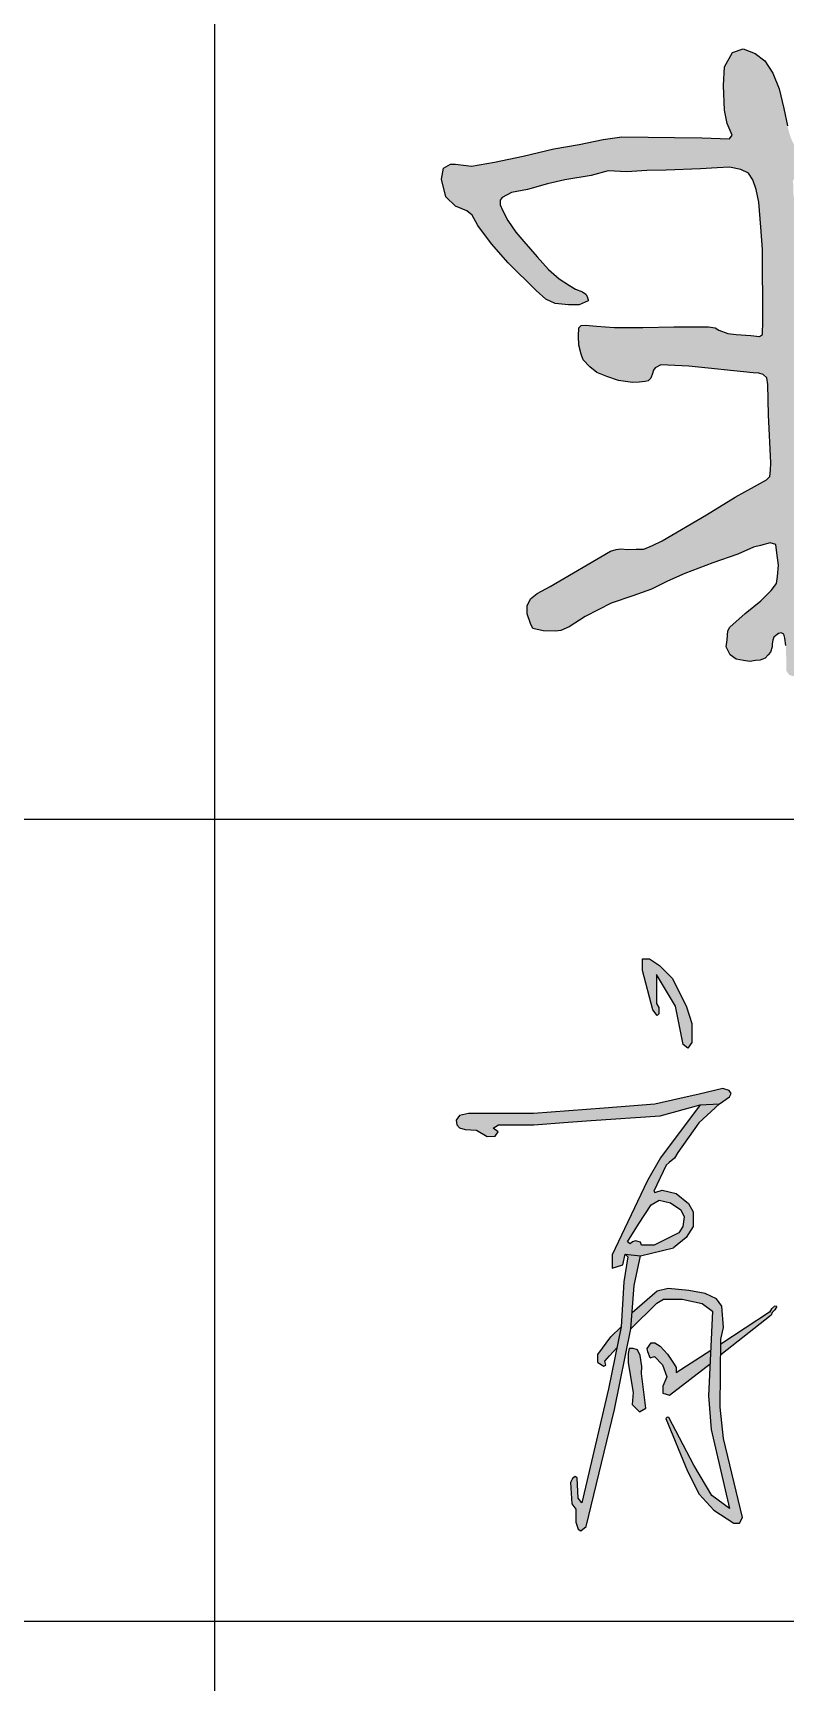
# Model space of a CAD drawing. Extents: x 1162612 to 1711260, y -157368 to 197905.
# Drawn here: x 1689914 to 1690946, y -305 to 1956 of the extents above; entities that cross this region are included whole.
import ezdxf

# ---------------------------------------------------------------- set-up
doc = ezdxf.new("R2010")
doc.units = 0
doc.header["$LTSCALE"] = 1000
doc.header["$MEASUREMENT"] = 0
doc.layers.get('0').update_dxf_attribs({"linetype": 'CONTINUOUS'})
doc.layers.add('PUB_TITLE', color=4, linetype='CONTINUOUS')

msp = doc.modelspace()

# ---------------------------------------------------------------- hatches: boundary and pattern name
h = msp.add_hatch(color=7)
h.paths.add_polyline_path([(1690969.2, 1664.1), (1690968, 1670.6), (1690969, 1674.4), (1690972.2, 1677.2), (1690979.2, 1678.8), (1690994.1, 1674.8), (1691005.7, 1668.5), (1691030.9, 1657.1), (1691057.8, 1648.5), (1691088.6, 1639.4), (1691122.4, 1636.5), (1691159, 1632.5), (1691211, 1629.6), (1691257.9, 1630.2), (1691300.7, 1630.8), (1691357.9, 1638), (1691387.3, 1640.7), (1691400.4, 1646.1), (1691409.5, 1654.7), (1691411.7, 1664.2), (1691409, 1676.8), (1691395.9, 1692.2), (1691372.5, 1708), (1691341, 1723.4), (1691302.4, 1736.9), (1691263.8, 1749.7), (1691225.2, 1759.3), (1691169.8, 1771.5), (1691090.6, 1785.8), (1690989.8, 1803.1), (1690974.3, 1803.8), (1690963.8, 1802.2), (1690957.7, 1804.1), (1690954.6, 1810.8), (1690951.4, 1820.3), (1690949.2, 1829.3), (1690944.2, 1852.8), (1690937.9, 1879.9), (1690929.3, 1901.1), (1690918, 1918.3), (1690904.8, 1928.2), (1690888.6, 1934.6), (1690873.6, 1929.6), (1690862.8, 1910.2), (1690861.4, 1884.4), (1690862.9, 1850.7), (1690866.4, 1832.2), (1690873.2, 1816.4), (1690869.5, 1811.3), (1690831.9, 1812.4), (1690794.3, 1812.9), (1690721.9, 1813.8), (1690696.5, 1810.2), (1690663.5, 1803.6), (1690628.4, 1797.5), (1690586.7, 1787.4), (1690547, 1779.3), (1690515.5, 1773.7), (1690493.6, 1776.7), (1690487, 1776.7), (1690477.4, 1771.1), (1690474.3, 1755.9), (1690480.5, 1731.8), (1690493.7, 1719.1), (1690509, 1712.5), (1690516.6, 1706.4), (1690524.2, 1692.2), (1690543, 1667.3), (1690565.9, 1641.4), (1690604.2, 1603.4), (1690617.5, 1591.3), (1690630.4, 1585.3), (1690648.9, 1583.7), (1690663.4, 1583.7), (1690675.8, 1588.9), (1690675.6, 1590.6), (1690675.4, 1591.7), (1690674.5, 1594.8), (1690672.5, 1598.4), (1690667.9, 1601.4), (1690658.4, 1604.9), (1690650.1, 1609.9), (1690635.9, 1619.3), (1690621.1, 1632), (1690605.9, 1649.3), (1690587.6, 1670.6), (1690576.4, 1683.3), (1690565.3, 1699.2), (1690558.2, 1713.3), (1690555.1, 1720.9), (1690555.1, 1727.1), (1690557.6, 1730.9), (1690570.7, 1737.7), (1690592.5, 1741.7), (1690619.9, 1749.7), (1690643.9, 1754.9), (1690679.9, 1761.1), (1690703.4, 1767.4), (1690728.7, 1766.2), (1690756.1, 1768), (1690783, 1768.5), (1690829.8, 1770.2), (1690852.7, 1771.4), (1690869.8, 1772.5), (1690885.3, 1769.1), (1690895.6, 1764), (1690901.9, 1754.8), (1690906.4, 1741.7), (1690909.9, 1724.6), (1690912.7, 1690.3), (1690915, 1659.5), (1690915.3, 1561.3), (1690915, 1543.1), (1690910.8, 1540), (1690899.1, 1541.6), (1690879, 1542.8), (1690867.6, 1544.4), (1690855.2, 1548.9), (1690850.1, 1552), (1690841.1, 1553.2), (1690793.1, 1553.2), (1690750.8, 1552.6), (1690712, 1552.3), (1690687.2, 1554.2), (1690671.9, 1555.8), (1690665.9, 1555.1), (1690662.7, 1551.9), (1690662.4, 1540.8), (1690662.7, 1528.1), (1690665.9, 1516), (1690668.7, 1508.1), (1690678, 1498.6), (1690687.8, 1490.6), (1690701.5, 1485.5), (1690717.4, 1479.8), (1690736.5, 1477), (1690745.8, 1477.7), (1690753.8, 1478.4), (1690758.2, 1479.5), (1690761.6, 1483.2), (1690763.9, 1489.6), (1690765.4, 1494), (1690767.6, 1497.2), (1690775.6, 1501.4), (1690813.8, 1499.3), (1690902, 1490.3), (1690909.9, 1489.7), (1690915.9, 1488.1), (1690921.1, 1483.5), (1690922.5, 1474.3), (1690923.1, 1432.7), (1690926.2, 1366.7), (1690925.9, 1356.8), (1690925.1, 1348.3), (1690920.5, 1343.5), (1690904.2, 1334.4), (1690877.5, 1320), (1690838.2, 1295.6), (1690777.4, 1259.8), (1690763.8, 1253.6), (1690752.3, 1248.6), (1690741.7, 1248.3), (1690730, 1247.9), (1690720.4, 1248.8), (1690714.1, 1248.1), (1690706.5, 1245.9), (1690623.4, 1197.2), (1690605.8, 1187.6), (1690596.5, 1180.5), (1690592, 1170.6), (1690592, 1159.6), (1690596.5, 1146.3), (1690599.9, 1139.8), (1690614, 1136.4), (1690631, 1135.8), (1690638.1, 1137), (1690649.7, 1141.9), (1690671.5, 1156.2), (1690707.1, 1174.6), (1690736.9, 1184.5), (1690762.7, 1193.6), (1690784.8, 1204.8), (1690808.4, 1215.2), (1690846.9, 1229.6), (1690881.2, 1241.4), (1690902.5, 1251.3), (1690912.4, 1253.6), (1690925.5, 1257.2), (1690933.2, 1254.9), (1690934.6, 1243.6), (1690936.8, 1226.5), (1690935.5, 1211.1), (1690934.1, 1201.2), (1690926.9, 1191.7), (1690912.9, 1177.7), (1690891.2, 1160.1), (1690870.2, 1141.6), (1690867.5, 1136.5), (1690866.5, 1124.2), (1690865, 1114.4), (1690870.7, 1103.4), (1690879, 1097.8), (1690889.1, 1095.8), (1690897.7, 1094.6), (1690905.2, 1095.6), (1690911.7, 1096.3), (1690918.5, 1098.8), (1690922.6, 1103.6), (1690925.8, 1107.1), (1690928.3, 1114.4), (1690928.3, 1118.7), (1690929.1, 1123.5), (1690930.6, 1127.7), (1690934.9, 1131.5), (1690936.9, 1132.8), (1690940.4, 1133.8), (1690944.4, 1131.8), (1690945.7, 1126.5), (1690947.2, 1116.4), (1690947.4, 1104.8), (1690947.7, 1088.7), (1690947.7, 1081.6), (1690951.7, 1075.9), (1690961.7, 1073), (1690972.8, 1071.6), (1690984.9, 1068), (1690994.6, 1066.9), (1691001.9, 1070.3), (1691001.9, 1087.7), (1690998.3, 1112.2), (1690995.8, 1165.8), (1690995.4, 1175.8), (1691001.1, 1185), (1691009.9, 1194.3), (1691022, 1204.7), (1691032.4, 1224.1), (1691037.7, 1235.3), (1691038.5, 1249), (1691035.3, 1259.8), (1691028.4, 1270.3), (1691018.6, 1279.3), (1691009.3, 1285.3), (1690999.8, 1287.2), (1690988.7, 1290.7), (1690985.5, 1295.2), (1690984.2, 1306.3), (1690983.3, 1316.2), (1690982.8, 1322.8), (1691009.2, 1338.8), (1691032.3, 1359.4), (1691054.4, 1385), (1691070.5, 1400.3), (1691078.5, 1411.9), (1691082.1, 1422.8), (1691081.3, 1440.2), (1691074.1, 1454.2), (1691064, 1467.5), (1691054.4, 1478.7), (1691047.2, 1486.4), (1691015.7, 1500.5), (1690986.8, 1512.7), (1690972.8, 1520.8), (1690968.9, 1533), (1690967.6, 1547.7), (1690969.2, 1603.8)])
h.paths.add_polyline_path([(1690987.9, 1710.8), (1690975.4, 1717.8), (1690966.8, 1722.1), (1690960.8, 1726.4), (1690957.8, 1731.7), (1690957.3, 1739.2), (1690957, 1754.3), (1690958.6, 1756.2), (1690960, 1758.5), (1690962.8, 1760.8), (1690967.3, 1762.3), (1690971.5, 1763.1), (1690978.9, 1763.5), (1690984.8, 1763.3), (1690991.9, 1762.3), (1690999.5, 1759.8), (1691017.8, 1754.2), (1691042.8, 1747.1), (1691075.3, 1740), (1691128.4, 1733.3), (1691173, 1728.7), (1691194.7, 1725.3), (1691231.3, 1717.8), (1691269, 1705.9), (1691315.7, 1693.9), (1691326.9, 1691.9), (1691332.7, 1690.1), (1691335.6, 1688.4), (1691336.3, 1685.4), (1691336.5, 1683), (1691333.1, 1678.7), (1691324.9, 1676.3), (1691309.1, 1670.5), (1691287.3, 1670.2), (1691256.5, 1670.8), (1691226.9, 1670.8), (1691193.5, 1670.2), (1691129.7, 1677.3), (1691107.2, 1677.3), (1691087.9, 1678.5), (1691059.7, 1683.7), (1691029.5, 1691.4)], flags=16)
h.paths.add_polyline_path([(1690984.9, 1468.2), (1690988.4, 1468.7), (1690993.5, 1468.2), (1691008.5, 1459.7), (1691014.5, 1457.2), (1691018.6, 1454), (1691021.8, 1449.9), (1691023.3, 1444.9), (1691024.1, 1437.1), (1691022.3, 1431.6), (1691019.1, 1425.8), (1691013.3, 1418.3), (1691005.2, 1407.7), (1690997.4, 1399.9), (1690990.4, 1392.9), (1690986.1, 1387.6), (1690983.1, 1385.9), (1690979.8, 1386), (1690978.1, 1387), (1690976.7, 1389.8), (1690976.5, 1395.8), (1690978.2, 1421.1), (1690978.9, 1436.1), (1690979.5, 1442.8), (1690980.3, 1447.6), (1690980.3, 1457.6), (1690980.9, 1464.7), (1690982.1, 1467.2)], flags=16)
h = msp.add_hatch(color=256)
h.paths.add_polyline_path([(1690773.8, 677.4), (1690759.9, 686.5), (1690750.5, 686.5), (1690750.5, 670.8), (1690764.6, 616.8), (1690770.3, 609), (1690772.6, 611.1), (1690772.6, 614.1), (1690772.6, 619.8), (1690769.6, 625.2), (1690769.6, 636.6), (1690769.6, 665.2), (1690795.6, 621.9), (1690806, 569.2), (1690812.3, 564.3), (1690818.2, 571.7), (1690818.2, 597.8), (1690810.7, 621), (1690791.4, 659.5)])
h.paths.add_polyline_path([(1690829.6, 486.5), (1690855.9, 487.6), (1690869.9, 497.3), (1690872, 502.1), (1690869.1, 506.2), (1690860.6, 508.6), (1690828, 501.1), (1690801.7, 495.1), (1690767, 487.2), (1690697.5, 481.8), (1690600.8, 474.3), (1690511.7, 474.3), (1690499.2, 471.7), (1690494.6, 465.4), (1690495.7, 459), (1690499.1, 455), (1690507, 452.4), (1690522.3, 451.7), (1690537.2, 442.8), (1690547.9, 443.6), (1690552.1, 449.3), (1690545.5, 454.6), (1690552.6, 459), (1690601, 459), (1690648.1, 462.4), (1690679.9, 464.7), (1690774.7, 471.5)])
h.paths.add_polyline_path([(1690783, 403.8), (1690787.1, 407.4), (1690794.1, 413.3), (1690798.7, 421.2), (1690827.7, 461.9), (1690855.9, 487.6), (1690829.6, 486.5), (1690774.9, 413.6), (1690757.3, 382.8), (1690725.7, 316.4), (1690708.6, 280.5), (1690708.6, 262.4), (1690723.3, 266.9), (1690726.4, 281.5), (1690747.7, 279.1), (1690792.8, 290.2), (1690810.3, 304.5), (1690819.9, 319.3), (1690819.9, 339.8), (1690813.5, 351), (1690796.7, 364.9), (1690777.4, 369.2), (1690767.2, 366.3), (1690765.8, 368.1)])
h.paths.add_polyline_path([(1690773.1, 355.4), (1690788.7, 352), (1690802.9, 342.3), (1690807.4, 332.7), (1690805.5, 319.6), (1690800.3, 310.9), (1690789.1, 305.3), (1690777.3, 299.4), (1690766.2, 293.9), (1690749, 293.9), (1690747.4, 298), (1690740.6, 300), (1690736.5, 298.5), (1690733.6, 295.9), (1690729.6, 298.4), (1690745, 322.5), (1690762.1, 349.1)], flags=16)
h.paths.add_polyline_path([(1690738.8, 238.4), (1690747.7, 279.1), (1690726.4, 281.5), (1690730.1, 278), (1690724.5, 243.7), (1690720.8, 181.7), (1690703.7, 97), (1690667.1, -59.3), (1690662.2, -53.3), (1690660.5, -25), (1690657.9, -23.2), (1690654.1, -25.9), (1690651.3, -31.5), (1690653.2, -60.9), (1690658.8, -68.1), (1690658.8, -86.2), (1690662, -95.7), (1690665.6, -98.1), (1690673.1, -92), (1690712.1, 68.7), (1690734.4, 179.1)])
h.paths.add_polyline_path([(1690836.2, 227.7), (1690814, 231.7), (1690785.3, 234.7), (1690770.3, 230.7), (1690736, 201.3), (1690734.4, 179.1), (1690770.1, 214.3), (1690779.2, 219.7), (1690804.8, 219.7), (1690832.1, 213.8), (1690846.3, 203.5), (1690841.1, 87.2), (1690844.7, 40.9), (1690869.9, -67.3), (1690845.4, -49.4), (1690820.9, -7.7), (1690786.4, 57.7), (1690784.3, 57.8), (1690782.4, 56.1), (1690811.9, -16.2), (1690827.9, -47.6), (1690848.1, -69.5), (1690875.5, -87.2), (1690883.4, -87.2), (1690887.5, -79.6), (1690861.5, 28.9), (1690856.7, 71.5), (1690858, 164.8), (1690861.3, 180.8), (1690859.1, 210.2), (1690851.7, 220.1)])
h.paths.add_polyline_path([(1690720.8, 181.7), (1690706.9, 168.1), (1690689.1, 144.1), (1690689.1, 133.1), (1690697.2, 128), (1690700.2, 129.3), (1690698.6, 134.6), (1690705.2, 142.1), (1690715.1, 153.2)], flags=17)
h.paths.add_polyline_path([(1690843.1, 131), (1690843.9, 149.7), (1690796.7, 119.1), (1690796.7, 125.9), (1690793.6, 130.7), (1690784.8, 144.3), (1690774.5, 155.6), (1690767.4, 159.9), (1690762, 159.9), (1690756.9, 152.3), (1690757.4, 147.8), (1690760.9, 139.3), (1690766.6, 141.2), (1690777.7, 129.8), (1690783.9, 113.5), (1690778.4, 100.7), (1690778.4, 90.7), (1690787.3, 88.4)], flags=17)
h.paths.add_polyline_path([(1690748.8, 118), (1690749.5, 127.6), (1690747.3, 142.5), (1690743.6, 150.5), (1690737.6, 152.2), (1690731.9, 152.2), (1690730.8, 145.3), (1690730.8, 132.4), (1690737.6, 92), (1690736.1, 75.3), (1690746.1, 65.5), (1690754.7, 70.3)])
h.paths.add_polyline_path([(1690927.1, 198), (1690928.3, 201.7), (1690932.1, 205.2), (1690934.8, 209.7), (1690931.3, 210.2), (1690927.2, 206.5), (1690924.4, 201.8), (1690857.9, 158.3), (1690857.7, 143.4)])
for color, points in [(250, [(1690773.8, 677.4), (1690759.9, 686.5), (1690750.5, 686.5), (1690750.5, 670.8), (1690764.6, 616.8), (1690770.3, 609), (1690772.6, 611.1), (1690772.6, 614.1), (1690772.6, 619.8), (1690769.6, 625.2), (1690769.6, 636.6), (1690769.6, 665.2), (1690795.6, 621.9), (1690806, 569.2), (1690812.3, 564.3), (1690818.2, 571.7), (1690818.2, 597.8), (1690810.7, 621), (1690791.4, 659.5)]), (256, [(1690494.6, 465.4), (1690495.7, 459), (1690499.1, 455), (1690507, 452.4), (1690522.3, 451.7), (1690537.2, 442.8), (1690547.9, 443.6), (1690552.1, 449.3), (1690545.5, 454.6), (1690552.6, 459), (1690601, 459), (1690648.1, 462.4), (1690679.9, 464.7), (1690774.7, 471.5), (1690829.6, 486.5), (1690855.9, 487.6), (1690869.9, 497.3), (1690872, 502.1), (1690869.1, 506.2), (1690860.6, 508.6), (1690828, 501.1), (1690801.7, 495.1), (1690767, 487.2), (1690697.5, 481.8), (1690600.8, 474.3), (1690511.7, 474.3), (1690499.2, 471.7)]), (256, [(1690857.9, 158.3), (1690857.7, 143.4), (1690927.1, 198), (1690928.3, 201.7), (1690932.1, 205.2), (1690934.8, 209.7), (1690931.3, 210.2), (1690927.2, 206.5), (1690924.4, 201.8)])]:
    msp.add_hatch(color=color).paths.add_polyline_path(points)
h = msp.add_hatch(color=250)
h.paths.add_polyline_path([(1690679.9, 464.7), (1690774.7, 471.5), (1690829.6, 486.5), (1690855.9, 487.6), (1690869.9, 497.3), (1690872, 502.1), (1690869.1, 506.2), (1690860.6, 508.6), (1690828, 501.1), (1690801.7, 495.1), (1690767, 487.2), (1690697.5, 481.8), (1690600.8, 474.3), (1690511.7, 474.3), (1690499.2, 471.7), (1690494.6, 465.4), (1690495.7, 459), (1690499.1, 455), (1690507, 452.4), (1690522.3, 451.7), (1690537.2, 442.8), (1690547.9, 443.6), (1690552.1, 449.3), (1690545.5, 454.6), (1690552.6, 459), (1690601, 459), (1690648.1, 462.4)])
h.paths.add_polyline_path([(1690827.7, 461.9), (1690855.9, 487.6), (1690829.6, 486.5), (1690774.9, 413.6), (1690757.3, 382.8), (1690725.7, 316.4), (1690708.6, 280.5), (1690708.6, 262.4), (1690723.3, 266.9), (1690726.4, 281.5), (1690747.7, 279.1), (1690792.8, 290.2), (1690810.3, 304.5), (1690819.9, 319.3), (1690819.9, 339.8), (1690813.5, 351), (1690796.7, 364.9), (1690777.4, 369.2), (1690767.2, 366.3), (1690765.8, 368.1), (1690783, 403.8), (1690787.1, 407.4), (1690794.1, 413.3), (1690798.7, 421.2)])
h.paths.add_polyline_path([(1690788.7, 352), (1690802.9, 342.3), (1690807.4, 332.7), (1690805.5, 319.6), (1690800.3, 310.9), (1690789.1, 305.3), (1690777.3, 299.4), (1690766.2, 293.9), (1690749, 293.9), (1690747.4, 298), (1690740.6, 300), (1690736.5, 298.5), (1690733.6, 295.9), (1690729.6, 298.4), (1690745, 322.5), (1690762.1, 349.1), (1690773.1, 355.4)], flags=16)
h.paths.add_polyline_path([(1690747.7, 279.1), (1690726.4, 281.5), (1690730.1, 278), (1690724.5, 243.7), (1690720.8, 181.7), (1690703.7, 97), (1690667.1, -59.3), (1690662.2, -53.3), (1690660.5, -25), (1690657.9, -23.2), (1690654.1, -25.9), (1690651.3, -31.5), (1690653.2, -60.9), (1690658.8, -68.1), (1690658.8, -86.2), (1690662, -95.7), (1690665.6, -98.1), (1690673.1, -92), (1690712.1, 68.7), (1690734.4, 179.1), (1690738.8, 238.4)])
h.paths.add_polyline_path([(1690720.8, 181.7), (1690706.9, 168.1), (1690689.1, 144.1), (1690689.1, 133.1), (1690697.2, 128), (1690700.2, 129.3), (1690698.6, 134.6), (1690705.2, 142.1), (1690715.1, 153.2)], flags=17)
h.paths.add_polyline_path([(1690836.2, 227.7), (1690814, 231.7), (1690785.3, 234.7), (1690770.3, 230.7), (1690736, 201.3), (1690734.4, 179.1), (1690770.1, 214.3), (1690779.2, 219.7), (1690804.8, 219.7), (1690832.1, 213.8), (1690846.3, 203.5), (1690841.1, 87.2), (1690844.7, 40.9), (1690869.9, -67.3), (1690845.4, -49.4), (1690820.9, -7.7), (1690786.4, 57.7), (1690784.3, 57.8), (1690782.4, 56.1), (1690811.9, -16.2), (1690827.9, -47.6), (1690848.1, -69.5), (1690875.5, -87.2), (1690883.4, -87.2), (1690887.5, -79.6), (1690861.5, 28.9), (1690856.7, 71.5), (1690858, 164.8), (1690861.3, 180.8), (1690859.1, 210.2), (1690851.7, 220.1)])
h.paths.add_polyline_path([(1690793.6, 130.7), (1690784.8, 144.3), (1690774.5, 155.6), (1690767.4, 159.9), (1690762, 159.9), (1690756.9, 152.3), (1690757.4, 147.8), (1690760.9, 139.3), (1690766.6, 141.2), (1690777.7, 129.8), (1690783.9, 113.5), (1690778.4, 100.7), (1690778.4, 90.7), (1690787.3, 88.4), (1690843.1, 131), (1690843.9, 149.7), (1690796.7, 119.1), (1690796.7, 125.9)], flags=17)
h.paths.add_polyline_path([(1690927.1, 198), (1690928.3, 201.7), (1690932.1, 205.2), (1690934.8, 209.7), (1690931.3, 210.2), (1690927.2, 206.5), (1690924.4, 201.8), (1690857.9, 158.3), (1690857.7, 143.4)])
h.paths.add_polyline_path([(1690749.5, 127.6), (1690747.3, 142.5), (1690743.6, 150.5), (1690737.6, 152.2), (1690731.9, 152.2), (1690730.8, 145.3), (1690730.8, 132.4), (1690737.6, 92), (1690736.1, 75.3), (1690746.1, 65.5), (1690754.7, 70.3), (1690748.8, 118)])
h = msp.add_hatch(color=256)
h.paths.add_polyline_path([(1690765.8, 368.1), (1690783, 403.8), (1690787.1, 407.4), (1690794.1, 413.3), (1690798.7, 421.2), (1690827.7, 461.9), (1690855.9, 487.6), (1690829.6, 486.5), (1690774.9, 413.6), (1690757.3, 382.8), (1690725.7, 316.4), (1690708.6, 280.5), (1690708.6, 262.4), (1690723.3, 266.9), (1690726.4, 281.5), (1690747.7, 279.1), (1690792.8, 290.2), (1690810.3, 304.5), (1690819.9, 319.3), (1690819.9, 339.8), (1690813.5, 351), (1690796.7, 364.9), (1690777.4, 369.2), (1690767.2, 366.3)])
h.paths.add_polyline_path([(1690773.1, 355.4), (1690788.7, 352), (1690802.9, 342.3), (1690807.4, 332.7), (1690805.5, 319.6), (1690800.3, 310.9), (1690789.1, 305.3), (1690777.3, 299.4), (1690766.2, 293.9), (1690749, 293.9), (1690747.4, 298), (1690740.6, 300), (1690736.5, 298.5), (1690733.6, 295.9), (1690729.6, 298.4), (1690745, 322.5), (1690762.1, 349.1)], flags=16)
h.paths.add_polyline_path([(1690747.7, 279.1), (1690726.4, 281.5), (1690730.1, 278), (1690724.5, 243.7), (1690720.8, 181.7), (1690703.7, 97), (1690667.1, -59.3), (1690662.2, -53.3), (1690660.5, -25), (1690657.9, -23.2), (1690654.1, -25.9), (1690651.3, -31.5), (1690653.2, -60.9), (1690658.8, -68.1), (1690658.8, -86.2), (1690662, -95.7), (1690665.6, -98.1), (1690673.1, -92), (1690712.1, 68.7), (1690734.4, 179.1), (1690738.8, 238.4)])
h.paths.add_polyline_path([(1690770.1, 214.3), (1690779.2, 219.7), (1690804.8, 219.7), (1690832.1, 213.8), (1690846.3, 203.5), (1690841.1, 87.2), (1690844.7, 40.9), (1690869.9, -67.3), (1690845.4, -49.4), (1690820.9, -7.7), (1690786.4, 57.7), (1690784.3, 57.8), (1690782.4, 56.1), (1690811.9, -16.2), (1690827.9, -47.6), (1690848.1, -69.5), (1690875.5, -87.2), (1690883.4, -87.2), (1690887.5, -79.6), (1690861.5, 28.9), (1690856.7, 71.5), (1690858, 164.8), (1690861.3, 180.8), (1690859.1, 210.2), (1690851.7, 220.1), (1690836.2, 227.7), (1690814, 231.7), (1690785.3, 234.7), (1690770.3, 230.7), (1690736, 201.3), (1690734.4, 179.1)])
h.paths.add_polyline_path([(1690720.8, 181.7), (1690706.9, 168.1), (1690689.1, 144.1), (1690689.1, 133.1), (1690697.2, 128), (1690700.2, 129.3), (1690698.6, 134.6), (1690705.2, 142.1), (1690715.1, 153.2)], flags=17)
h.paths.add_polyline_path([(1690748.8, 118), (1690749.5, 127.6), (1690747.3, 142.5), (1690743.6, 150.5), (1690737.6, 152.2), (1690731.9, 152.2), (1690730.8, 145.3), (1690730.8, 132.4), (1690737.6, 92), (1690736.1, 75.3), (1690746.1, 65.5), (1690754.7, 70.3)])
h.paths.add_polyline_path([(1690843.1, 131), (1690843.9, 149.7), (1690796.7, 119.1), (1690796.7, 125.9), (1690793.6, 130.7), (1690784.8, 144.3), (1690774.5, 155.6), (1690767.4, 159.9), (1690762, 159.9), (1690756.9, 152.3), (1690757.4, 147.8), (1690760.9, 139.3), (1690766.6, 141.2), (1690777.7, 129.8), (1690783.9, 113.5), (1690778.4, 100.7), (1690778.4, 90.7), (1690787.3, 88.4)], flags=17)

# ---------------------------------------------------------------- linework, layer by layer
for p, q in [((1690750.5, 670.8), (1690750.5, 686.5)), ((1690750.5, 686.5), (1690759.9, 686.5)), ((1690759.9, 686.5), (1690773.8, 677.4)), ((1690764.6, 616.8), (1690750.5, 670.8)), ((1690795.6, 621.9), (1690769.6, 665.2)), ((1690769.6, 665.2), (1690769.6, 636.6)), ((1690773.8, 677.4), (1690791.4, 659.5)), ((1690791.4, 659.5), (1690810.7, 621)), ((1690769.6, 636.6), (1690769.6, 625.2)), ((1690770.3, 609), (1690764.6, 616.8)), ((1690769.6, 625.2), (1690772.6, 619.8)), ((1690772.6, 611.1), (1690770.3, 609)), ((1690772.6, 619.8), (1690772.6, 614.1)), ((1690772.6, 614.1), (1690772.6, 611.1)), ((1690806, 569.2), (1690795.6, 621.9)), ((1690810.7, 621), (1690818.2, 597.8)), ((1690818.2, 597.8), (1690818.2, 571.7)), ((1690812.3, 564.3), (1690806, 569.2)), ((1690818.2, 571.7), (1690812.3, 564.3)), ((1690828, 501.1), (1690801.7, 495.1)), ((1690860.6, 508.6), (1690828, 501.1)), ((1690869.1, 506.2), (1690860.6, 508.6)), ((1690872, 502.1), (1690869.1, 506.2)), ((1690869.9, 497.3), (1690872, 502.1)), ((1690697.5, 481.8), (1690600.8, 474.3)), ((1690767, 487.2), (1690697.5, 481.8)), ((1690801.7, 495.1), (1690767, 487.2)), ((1690774.7, 471.5), (1690829.6, 486.5)), ((1690829.6, 486.5), (1690774.9, 413.6)), ((1690855.9, 487.6), (1690827.7, 461.9)), ((1690829.6, 486.5), (1690855.9, 487.6)), ((1690855.9, 487.6), (1690869.9, 497.3)), ((1690499.2, 471.7), (1690494.6, 465.4)), ((1690494.6, 465.4), (1690495.7, 459)), ((1690495.7, 459), (1690499.1, 455)), ((1690499.1, 455), (1690507, 452.4)), ((1690511.7, 474.3), (1690499.2, 471.7)), ((1690507, 452.4), (1690522.3, 451.7)), ((1690600.8, 474.3), (1690511.7, 474.3)), ((1690545.5, 454.6), (1690552.6, 459)), ((1690552.1, 449.3), (1690545.5, 454.6)), ((1690552.6, 459), (1690601, 459)), ((1690601, 459), (1690648.1, 462.4)), ((1690648.1, 462.4), (1690679.9, 464.7)), ((1690679.9, 464.7), (1690774.7, 471.5)), ((1690827.7, 461.9), (1690798.7, 421.2)), ((1690522.3, 451.7), (1690537.2, 442.8)), ((1690537.2, 442.8), (1690547.9, 443.6)), ((1690547.9, 443.6), (1690552.1, 449.3)), ((1690774.9, 413.6), (1690757.3, 382.8)), ((1690787.1, 407.4), (1690783, 403.8)), ((1690794.1, 413.3), (1690787.1, 407.4)), ((1690798.7, 421.2), (1690794.1, 413.3)), ((1690783, 403.8), (1690765.8, 368.1)), ((1690757.3, 382.8), (1690725.7, 316.4)), ((1690765.8, 368.1), (1690767.2, 366.3)), ((1690767.2, 366.3), (1690777.4, 369.2)), ((1690777.4, 369.2), (1690796.7, 364.9)), ((1690796.7, 364.9), (1690813.5, 351)), ((1690745, 322.5), (1690762.1, 349.1)), ((1690762.1, 349.1), (1690773.1, 355.4)), ((1690773.1, 355.4), (1690788.7, 352)), ((1690788.7, 352), (1690802.9, 342.3)), ((1690802.9, 342.3), (1690807.4, 332.7)), ((1690813.5, 351), (1690819.9, 339.8)), ((1690819.9, 339.8), (1690819.9, 319.3)), ((1690729.6, 298.4), (1690745, 322.5)), ((1690805.5, 319.6), (1690800.3, 310.9)), ((1690807.4, 332.7), (1690805.5, 319.6)), ((1690819.9, 319.3), (1690810.3, 304.5)), ((1690725.7, 316.4), (1690708.6, 280.5)), ((1690733.6, 295.9), (1690729.6, 298.4)), ((1690736.5, 298.5), (1690733.6, 295.9)), ((1690740.6, 300), (1690736.5, 298.5)), ((1690747.4, 298), (1690740.6, 300)), ((1690749, 293.9), (1690747.4, 298)), ((1690777.3, 299.4), (1690766.2, 293.9)), ((1690789.1, 305.3), (1690777.3, 299.4)), ((1690800.3, 310.9), (1690789.1, 305.3)), ((1690810.3, 304.5), (1690792.8, 290.2)), ((1690708.6, 280.5), (1690708.6, 262.4)), ((1690723.3, 266.9), (1690726.4, 281.5)), ((1690730.1, 278), (1690724.5, 243.7)), ((1690726.4, 281.5), (1690747.7, 279.1)), ((1690726.4, 281.5), (1690730.1, 278)), ((1690738.8, 238.4), (1690747.7, 279.1)), ((1690747.7, 279.1), (1690792.8, 290.2)), ((1690766.2, 293.9), (1690749, 293.9)), ((1690708.6, 262.4), (1690723.3, 266.9)), ((1690724.5, 243.7), (1690720.8, 181.7)), ((1690734.4, 179.1), (1690738.8, 238.4)), ((1690770.3, 230.7), (1690736, 201.3)), ((1690785.3, 234.7), (1690770.3, 230.7)), ((1690814, 231.7), (1690785.3, 234.7)), ((1690836.2, 227.7), (1690814, 231.7)), ((1690851.7, 220.1), (1690836.2, 227.7)), ((1690734.4, 179.1), (1690770.1, 214.3)), ((1690770.1, 214.3), (1690779.2, 219.7)), ((1690779.2, 219.7), (1690804.8, 219.7)), ((1690804.8, 219.7), (1690832.1, 213.8)), ((1690832.1, 213.8), (1690846.3, 203.5)), ((1690859.1, 210.2), (1690851.7, 220.1)), ((1690861.3, 180.8), (1690859.1, 210.2)), ((1690927.2, 206.5), (1690924.4, 201.8)), ((1690931.3, 210.2), (1690927.2, 206.5)), ((1690932.1, 205.2), (1690928.3, 201.7)), ((1690934.8, 209.7), (1690931.3, 210.2)), ((1690934.8, 209.7), (1690932.1, 205.2)), ((1690720.8, 181.7), (1690703.7, 97)), ((1690706.9, 168.1), (1690720.8, 181.7)), ((1690846.3, 203.5), (1690841.1, 87.2)), ((1690927.1, 198), (1690857.7, 143.4)), ((1690924.4, 201.8), (1690857.9, 158.3)), ((1690928.3, 201.7), (1690927.1, 198)), ((1690689.1, 144.1), (1690706.9, 168.1)), ((1690712.1, 68.7), (1690734.4, 179.1)), ((1690756.9, 152.3), (1690762, 159.9)), ((1690762, 159.9), (1690767.4, 159.9)), ((1690767.4, 159.9), (1690774.5, 155.6)), ((1690856.7, 71.5), (1690858, 164.8)), ((1690858, 164.8), (1690861.3, 180.8)), ((1690689.1, 133.1), (1690689.1, 144.1)), ((1690698.6, 134.6), (1690705.2, 142.1)), ((1690705.2, 142.1), (1690715.1, 153.2)), ((1690731.9, 152.2), (1690730.8, 145.3)), ((1690730.8, 145.3), (1690730.8, 132.4)), ((1690737.6, 152.2), (1690731.9, 152.2)), ((1690743.6, 150.5), (1690737.6, 152.2)), ((1690747.3, 142.5), (1690743.6, 150.5)), ((1690749.5, 127.6), (1690747.3, 142.5)), ((1690757.4, 147.8), (1690756.9, 152.3)), ((1690760.9, 139.3), (1690757.4, 147.8)), ((1690760.9, 139.3), (1690766.6, 141.2)), ((1690766.6, 141.2), (1690777.7, 129.8)), ((1690774.5, 155.6), (1690784.8, 144.3)), ((1690784.8, 144.3), (1690793.6, 130.7)), ((1690796.7, 119.1), (1690843.9, 149.7)), ((1690689.1, 133.1), (1690697.2, 128)), ((1690697.2, 128), (1690700.2, 129.3)), ((1690700.2, 129.3), (1690698.6, 134.6)), ((1690730.8, 132.4), (1690737.6, 92)), ((1690748.8, 118), (1690749.5, 127.6)), ((1690754.7, 70.3), (1690748.8, 118)), ((1690777.7, 129.8), (1690783.9, 113.5)), ((1690783.9, 113.5), (1690778.4, 100.7)), ((1690787.3, 88.4), (1690843.1, 131)), ((1690793.6, 130.7), (1690796.7, 125.9)), ((1690796.7, 125.9), (1690796.7, 119.1)), ((1690703.7, 97), (1690667.1, -59.3)), ((1690737.6, 92), (1690736.1, 75.3)), ((1690778.4, 100.7), (1690778.4, 90.7)), ((1690778.4, 90.7), (1690787.3, 88.4)), ((1690673.1, -92), (1690712.1, 68.7)), ((1690736.1, 75.3), (1690746.1, 65.5)), ((1690746.1, 65.5), (1690754.7, 70.3)), ((1690841.1, 87.2), (1690844.7, 40.9)), ((1690861.5, 28.9), (1690856.7, 71.5)), ((1690784.3, 57.8), (1690782.4, 56.1)), ((1690782.4, 56.1), (1690811.9, -16.2)), ((1690786.4, 57.7), (1690784.3, 57.8)), ((1690820.9, -7.7), (1690786.4, 57.7)), ((1690844.7, 40.9), (1690869.9, -67.3)), ((1690887.5, -79.6), (1690861.5, 28.9)), ((1690811.9, -16.2), (1690827.9, -47.6)), ((1690845.4, -49.4), (1690820.9, -7.7)), ((1690654.1, -25.9), (1690651.3, -31.5)), ((1690651.3, -31.5), (1690653.2, -60.9)), ((1690657.9, -23.2), (1690654.1, -25.9)), ((1690660.5, -25), (1690657.9, -23.2)), ((1690662.2, -53.3), (1690660.5, -25)), ((1690653.2, -60.9), (1690658.8, -68.1)), ((1690667.1, -59.3), (1690662.2, -53.3)), ((1690827.9, -47.6), (1690848.1, -69.5)), ((1690869.9, -67.3), (1690845.4, -49.4)), ((1690658.8, -68.1), (1690658.8, -86.2)), ((1690658.8, -86.2), (1690662, -95.7)), ((1690848.1, -69.5), (1690875.5, -87.2)), ((1690875.5, -87.2), (1690883.4, -87.2)), ((1690883.4, -87.2), (1690887.5, -79.6)), ((1690662, -95.7), (1690665.6, -98.1)), ((1690665.6, -98.1), (1690673.1, -92))]:
    msp.add_line(p, q)
msp.add_lwpolyline([(1690947.2, 1116.4), (1690945.7, 1126.5), (1690944.4, 1131.8), (1690940.4, 1133.8), (1690936.9, 1132.8), (1690934.9, 1131.5), (1690930.6, 1127.7), (1690929.1, 1123.5), (1690928.3, 1118.7), (1690928.3, 1114.4), (1690925.8, 1107.1), (1690922.6, 1103.6), (1690918.5, 1098.8), (1690911.7, 1096.3), (1690905.2, 1095.6), (1690897.7, 1094.6), (1690889.1, 1095.8), (1690879, 1097.8), (1690870.7, 1103.4), (1690865, 1114.4), (1690866.5, 1124.2), (1690867.5, 1136.5), (1690870.2, 1141.6), (1690891.2, 1160.1), (1690912.9, 1177.7), (1690926.9, 1191.7), (1690934.1, 1201.2), (1690935.5, 1211.1), (1690936.8, 1226.5), (1690934.6, 1243.6), (1690933.2, 1254.9), (1690925.5, 1257.2), (1690912.4, 1253.6), (1690902.5, 1251.3), (1690881.2, 1241.4), (1690846.9, 1229.6), (1690808.4, 1215.2), (1690784.8, 1204.8), (1690762.7, 1193.6), (1690736.9, 1184.5), (1690707.1, 1174.6), (1690671.5, 1156.2), (1690649.7, 1141.9), (1690638.1, 1137), (1690631, 1135.8), (1690614, 1136.4), (1690599.9, 1139.8), (1690596.5, 1146.3), (1690592, 1159.6), (1690592, 1170.6), (1690596.5, 1180.5), (1690605.8, 1187.6), (1690623.4, 1197.2), (1690706.5, 1245.9), (1690714.1, 1248.1), (1690720.4, 1248.8), (1690730, 1247.9), (1690741.7, 1248.3), (1690752.3, 1248.6), (1690763.8, 1253.6), (1690777.4, 1259.8), (1690838.2, 1295.6), (1690877.5, 1320), (1690904.2, 1334.4), (1690920.5, 1343.5), (1690925.1, 1348.3), (1690925.9, 1356.8), (1690926.2, 1366.7), (1690923.1, 1432.7), (1690922.5, 1474.3), (1690921.1, 1483.5), (1690915.9, 1488.1), (1690909.9, 1489.7), (1690902, 1490.3), (1690813.8, 1499.3), (1690775.6, 1501.4), (1690767.6, 1497.2), (1690765.4, 1494), (1690763.9, 1489.6), (1690761.6, 1483.2), (1690758.2, 1479.5), (1690753.8, 1478.4), (1690745.8, 1477.7), (1690736.5, 1477), (1690717.4, 1479.8), (1690701.5, 1485.5), (1690687.8, 1490.6), (1690678, 1498.6), (1690668.7, 1508.1), (1690665.9, 1516), (1690662.7, 1528.1), (1690662.4, 1540.8), (1690662.7, 1551.9), (1690665.9, 1555.1), (1690671.9, 1555.8), (1690687.2, 1554.2), (1690712, 1552.3), (1690750.8, 1552.6), (1690793.1, 1553.2), (1690841.1, 1553.2), (1690850.1, 1552), (1690855.2, 1548.9), (1690867.6, 1544.4), (1690879, 1542.8), (1690899.1, 1541.6), (1690910.8, 1540), (1690915, 1543.1), (1690915.3, 1561.3), (1690915, 1659.5), (1690912.7, 1690.3), (1690909.9, 1724.6), (1690906.4, 1741.7), (1690901.9, 1754.8), (1690895.6, 1764), (1690885.3, 1769.1), (1690869.8, 1772.5), (1690852.7, 1771.4), (1690829.8, 1770.2), (1690783, 1768.5), (1690756.1, 1768), (1690728.7, 1766.2), (1690703.4, 1767.4), (1690679.9, 1761.1), (1690643.9, 1754.9), (1690619.9, 1749.7), (1690592.5, 1741.7), (1690570.7, 1737.7), (1690557.6, 1730.9), (1690555.1, 1727.1), (1690555.1, 1720.9), (1690558.2, 1713.3), (1690565.3, 1699.2), (1690576.4, 1683.3), (1690587.6, 1670.6), (1690605.9, 1649.3), (1690621.1, 1632), (1690635.9, 1619.3), (1690650.1, 1609.9), (1690658.4, 1604.9), (1690667.9, 1601.4), (1690672.5, 1598.4), (1690674.5, 1594.8), (1690675.4, 1591.7), (1690675.6, 1590.6), (1690675.8, 1588.9), (1690663.4, 1583.7), (1690648.9, 1583.7), (1690630.4, 1585.3), (1690617.5, 1591.3), (1690604.2, 1603.4), (1690565.9, 1641.4), (1690543, 1667.3), (1690524.2, 1692.2), (1690516.6, 1706.4), (1690509, 1712.5), (1690493.7, 1719.1), (1690480.5, 1731.8), (1690474.3, 1755.9), (1690477.4, 1771.1), (1690487, 1776.7), (1690493.6, 1776.7), (1690515.5, 1773.7), (1690547, 1779.3), (1690586.7, 1787.4), (1690628.4, 1797.5), (1690663.5, 1803.6), (1690696.5, 1810.2), (1690721.9, 1813.8), (1690794.3, 1812.9), (1690831.9, 1812.4), (1690869.5, 1811.3), (1690873.2, 1816.4), (1690866.4, 1832.2), (1690862.9, 1850.7), (1690861.4, 1884.4), (1690862.8, 1910.2), (1690873.6, 1929.6), (1690888.6, 1934.6), (1690904.8, 1928.2), (1690918, 1918.3), (1690929.3, 1901.1), (1690937.9, 1879.9), (1690944.2, 1852.8), (1690949.2, 1829.3)])
at = {"layer": 'PUB_TITLE', "color": 4}
for p, q in [((1690163.3, -4621.7), (1690163.3, 3078.3)), ((1686093.3, 878.3), (1692143.3, 878.3)), ((1686093.3, -221.7), (1692143.3, -221.7))]:
    msp.add_line(p, q, dxfattribs=at)

doc.saveas('drawing.dxf')
